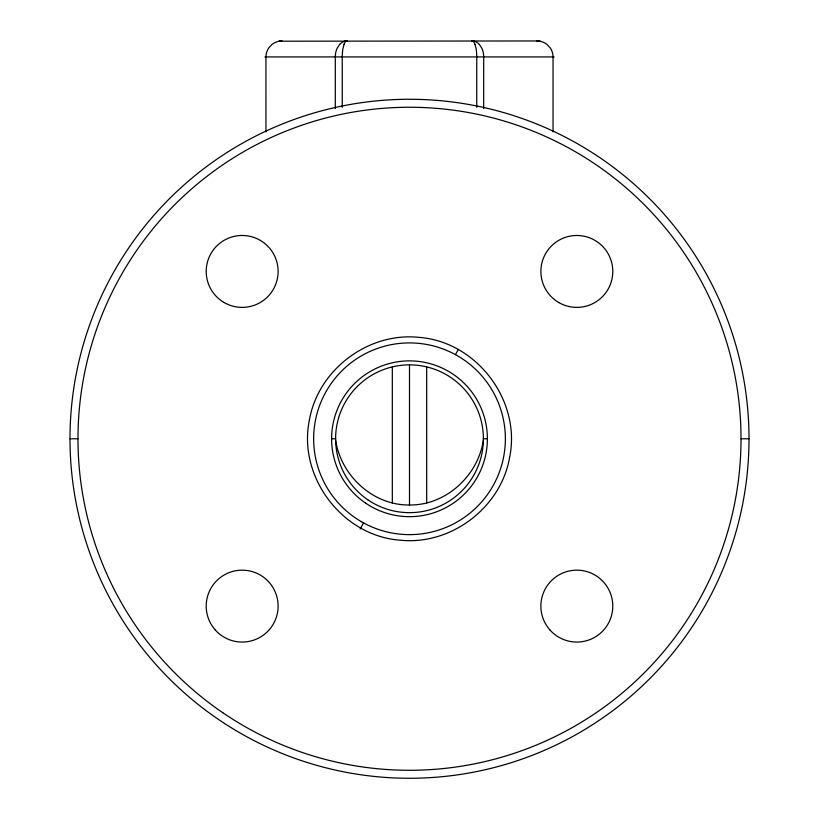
<?xml version="1.0" encoding="UTF-8"?>
<svg xmlns="http://www.w3.org/2000/svg" width="819" height="819" viewBox="0 0 819 819"><rect width="100%" height="100%" fill="white"/><g stroke="black" fill="none" stroke-linecap="round" stroke-linejoin="round"><path stroke-width="1.23" d="M483.456 439.547C478.48 475.317 446.13 505.507 409.5 504.995C372.87 505.507 340.52 475.317 335.544 439.547M343.98 44.482L342.813 49.273A15.479 4.32 -90 0 0 342.25 56.931L342.25 107.299M360.186 529.033L363.544 522.901M455.456 354.647L458.333 349.385M339.629 44.482L337.326 47.922A15.541 10.821 -90 0 0 335.299 56.931L335.309 108.528M345.669 41.216L346.898 40.95A17.066 4.76 -90 0 0 343.98 44.472M345.342 41.206L346.898 40.95A17.066 11.886 90 0 0 339.629 44.472M345.004 41.216L346.898 40.95A17.138 4.781 -90 0 0 346.007 41.247M264.916 56.931L554.084 56.931M69.994 438.769L77.979 438.769M331.613 438.769L335.606 438.769M483.394 438.769L487.387 438.769M741.021 438.769L749.006 438.769A339.506 339.506 0 0 0 239.752 144.748A339.506 339.506 0 0 0 239.752 732.79A339.506 339.506 0 0 0 749.006 438.769M475.02 44.472A17.066 4.76 -90 0 0 472.102 40.96L473.996 41.216M479.371 44.472A17.066 11.886 90 0 0 472.102 40.96L473.658 41.206M472.993 41.247A17.066 4.76 90 0 0 472.102 40.96L473.331 41.216M479.371 44.482L481.674 47.922A15.541 10.821 -90 0 1 483.701 56.931L483.691 108.528M475.02 44.482L475.941 47.922A15.541 4.341 90 0 1 476.75 56.931L476.75 107.299M553.04 131.869L553.04 56.931A15.561 15.111 90 0 0 550.235 47.932L547.02 44.482A17.025 16.534 -90 0 0 536.906 40.96L279.003 41.206L282.094 40.95A17.025 16.534 90 0 0 271.969 44.472L268.765 47.932A15.561 15.111 90 0 0 265.95 56.931L265.96 131.869M426.679 367.035L426.679 502.927M409.5 364.916L409.5 504.995M392.321 367.035L392.321 502.927M472.102 40.96A17.066 11.886 -90 0 1 474.324 41.247M309.387 420.055C297.594 476.781 342.311 536.005 400.102 540.192C450.88 545.526 500.859 507.79 509.613 457.483C521.406 400.757 476.689 341.533 418.898 337.356C368.12 332.012 318.141 369.758 309.387 420.055M539.997 41.206L536.906 40.95L539.997 41.216M361.404 521.693A95.864 95.864 0 0 0 505.364 438.953A95.864 95.864 0 0 0 361.732 355.661A95.864 95.864 0 0 0 361.404 521.693M365.735 503.204A77.887 77.887 0 0 0 487.182 444.461A77.887 77.887 0 0 0 375.583 368.652A77.887 77.887 0 0 0 365.735 503.204M367.762 499.744A73.894 73.894 0 0 0 483.179 444.43A73.894 73.894 0 0 0 377.559 372.133A73.894 73.894 0 0 0 367.762 499.744M222.748 712.684A331.521 331.521 0 0 0 740.089 463.544A331.521 331.521 0 0 0 265.663 140.08A331.521 331.521 0 0 0 222.748 712.684M558.865 302.559A35.944 35.944 0 0 0 612.786 271.427A35.944 35.944 0 0 0 558.865 240.295A35.944 35.944 0 0 0 558.865 302.559M550.122 630.169A35.944 35.944 0 0 0 611.025 617.219A35.944 35.944 0 0 0 569.369 570.945A35.944 35.944 0 0 0 550.122 630.169M224.181 302.559A35.944 35.944 0 0 0 278.112 271.427A35.944 35.944 0 0 0 224.181 240.295A35.944 35.944 0 0 0 224.181 302.559M215.448 630.169A35.944 35.944 0 0 0 276.351 617.219A35.944 35.944 0 0 0 234.684 570.945A35.944 35.944 0 0 0 215.448 630.169"/></g></svg>
